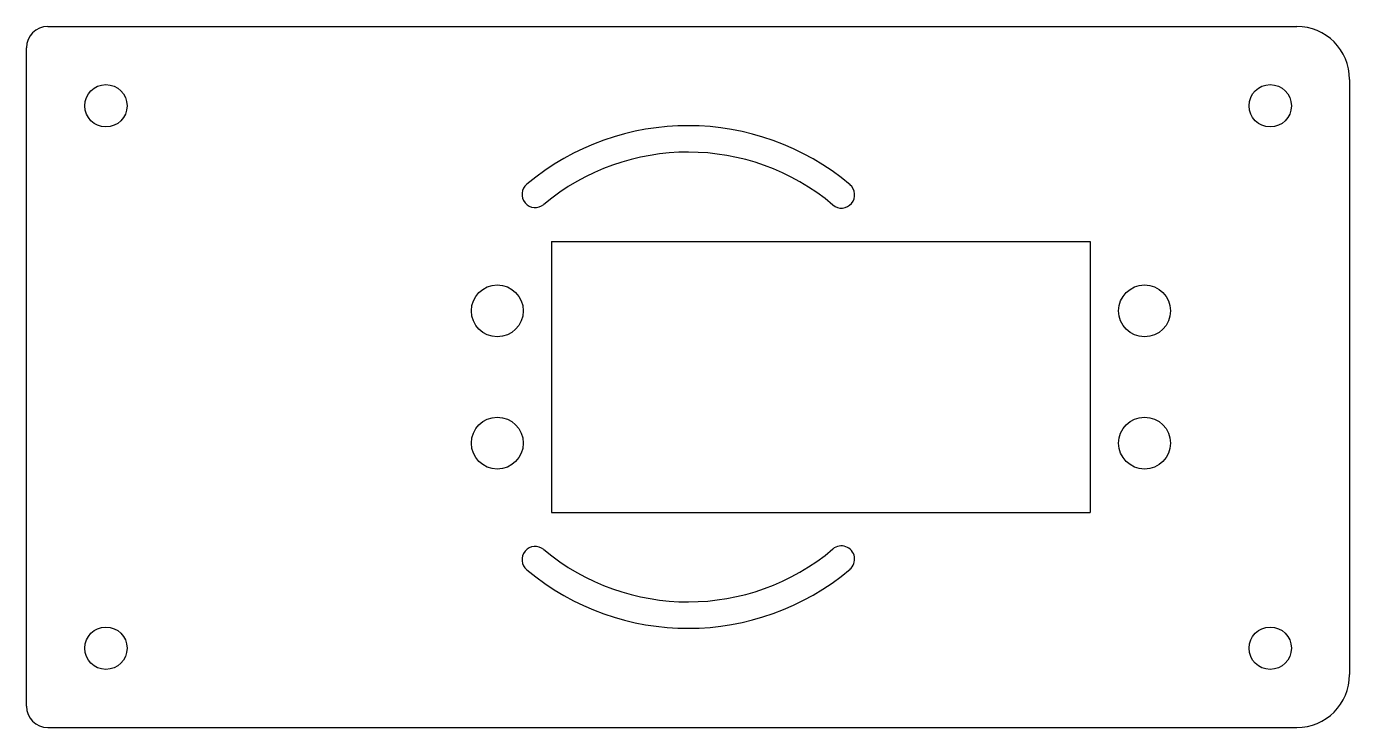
# Model space of a CAD drawing. Extents: x -50 to 50, y -26 to 27.
import ezdxf

# ---------------------------------------------------------------- set-up
doc = ezdxf.new("R2010")
doc.units = 0
doc.layers.get('0').update_dxf_attribs({"linetype": 'CONTINUOUS'})

msp = doc.modelspace()

# ---------------------------------------------------------------- linework, layer by layer
at = {"color": 7, "linetype": 'CONTINUOUS'}
for p, q in [((-48.43, 26.5), (45.96, 26.5)), ((-50.04, -24.88), (-50.04, 24.88)), ((49.96, 22.5), (49.96, -22.5)), ((-10.35, 10.25), (30.35, 10.25)), ((-10.35, 10.25), (-10.35, -10.25)), ((30.35, 10.25), (30.35, -10.25)), ((-10.35, -10.25), (30.35, -10.25)), ((-48.43, -26.5), (45.96, -26.5))]:
    msp.add_line(p, q, dxfattribs=at)
for centre, radius in [((-44.04, 20.5), 1.6), ((43.96, 20.5), 1.6), ((-14.46, 5), 1.96), ((34.46, 5), 1.96), ((-14.46, -5), 1.96), ((34.46, -5), 1.96), ((-44.04, -20.5), 1.6), ((43.96, -20.5), 1.6)]:
    msp.add_circle(centre, radius, dxfattribs=at)
for centre, radius, start, end in [((-48.43, 24.88), 1.62, 90, 180), ((45.96, 22.5), 4, 0, 90), ((-0.04, 0), 19, 49.8922, 129.8922), ((-0.04, 0), 17, 49.8922, 129.8922), ((-11.59, 13.81), 1, 129.8922, 309.8922), ((11.55, 13.77), 1, 229.8922, 49.8922), ((-11.59, -13.81), 1, 50.1078, 230.1078), ((11.55, -13.77), 1, 310.1078, 130.1078), ((-0.04, 0), 17, 230.1078, 310.1078), ((-0.04, 0), 19, 230.1078, 310.1078), ((45.96, -22.5), 4, 270, 0), ((-48.43, -24.88), 1.62, 180, 270)]:
    msp.add_arc(centre, radius, start, end, dxfattribs=at)

doc.saveas('drawing.dxf')
